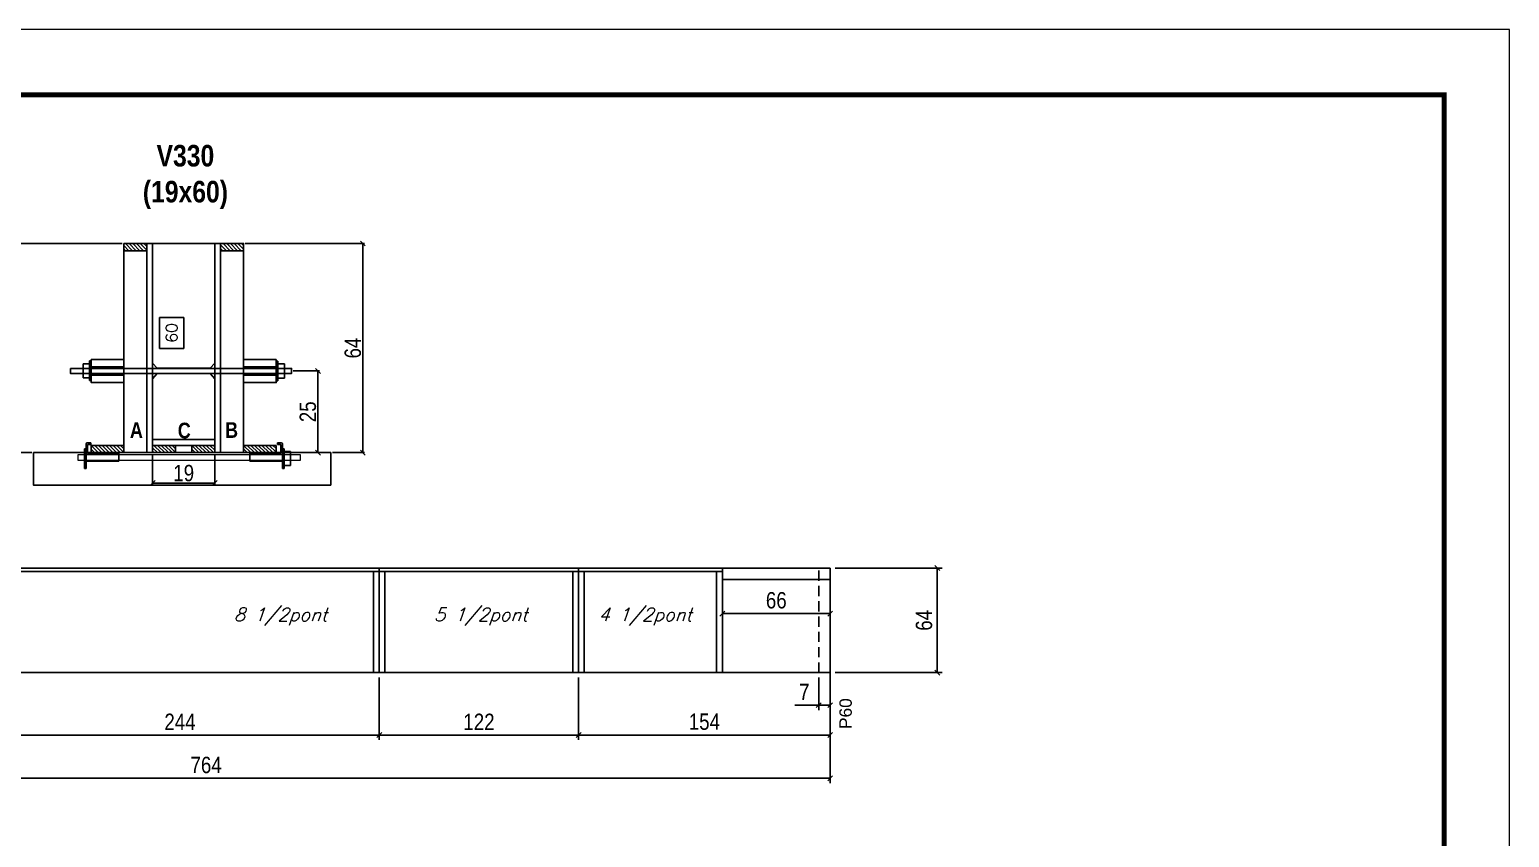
# Model space of a CAD drawing. Extents: x -3394 to 16474, y -5031 to 14397.
# Drawn here: x 4851 to 5757, y 2416 to 2911 of the extents above; entities that cross this region are included whole.
import ezdxf

# ---------------------------------------------------------------- set-up
doc = ezdxf.new("R2010")
doc.units = 0
doc.linetypes.add('DASHED', pattern=[0.75, 0.5, -0.25])
doc.linetypes.add('HIDDEN', pattern=[0.375, 0.25, -0.125])
doc.layers.get('0').update_dxf_attribs({"linetype": 'CONTINUOUS'})
doc.layers.get('Defpoints').update_dxf_attribs({"linetype": 'CONTINUOUS'})
for name, color, linetype in [('1HACHURA MADEIRAS', 1, 'CONTINUOUS'), ('barrote', 251, 'CONTINUOUS'), ('COTA', 241, 'CONTINUOUS'), ('Cota Seção (2x)', 4, 'CONTINUOUS'), ('detalhes', 4, 'CONTINUOUS'), ('NOMENCLATURA', 7, 'CONTINUOUS'), ('Painéis', 200, 'CONTINUOUS'), ('presilha', 1, 'CONTINUOUS'), ('SARR_2.2x10', 60, 'CONTINUOUS'), ('SARR_2.2x7', 40, 'CONTINUOUS'), ('SARR_3.5x7', 81, 'CONTINUOUS'), ('texto', 7, 'CONTINUOUS'), ('Tubo de PVC', 51, 'CONTINUOUS')]:
    doc.layers.add(name, color=color, linetype=linetype)
for name, color, linetype, lineweight in [('CONCRETO', 251, 'CONTINUOUS', 25), ('Folhas', 255, 'CONTINUOUS', 9), ('SARRAFO DE PRESSAO', 251, 'DASHED', 9), ('SCO-___-LAJ', 2, 'CONTINUOUS', 0)]:
    doc.layers.add(name, color=color, linetype=linetype, lineweight=lineweight)
doc.styles.add('ARIAL', font='arial.ttf')
doc.styles.add('COTA TECNICA', font='techl___.ttf', dxfattribs={"height": 10})
doc.styles.add('COTA TECNICA 2X', font='techl___.ttf', dxfattribs={"height": 10})
doc.styles.add('ROMANS', font='romans.shx')
doc.styles.add('TECNICA', font='techb___.ttf', dxfattribs={"height": 10})
doc.dimstyles.new('Cota Seção interna', dxfattribs={"dimtxt": 7, "dimasz": 6, "dimexe": 0.18, "dimexo": 2, "dimgap": -4, "dimtad": 3, "dimdec": 1, "dimlfac": 0.5, "dimzin": 12, "dimdsep": 46, "dimtxsty": 'ROMANS', "dimblk": 'ARCHTICK', "dimcen": 0.09, "dimse1": 1, "dimse2": 1, "dimsd1": 1, "dimsd2": 1, "dimclrd": 180, "dimclre": 5, "dimclrt": 1, "dimadec": 0, "dimazin": 3, "dimtfac": 1, "dimtdec": 1, "dimtofl": 0, "dimtmove": 0, "dimatfit": 3, "dimldrblk": 'ARCHTICK', "dimfxl": 1, "dimtolj": 1, "dimtzin": 0, "dimarcsym": 0})
doc.dimstyles.new('PAINEL', dxfattribs={"dimtxt": 10, "dimasz": 3, "dimexe": 3, "dimexo": 3, "dimgap": 3, "dimtad": 1, "dimdec": 1, "dimzin": 12, "dimdsep": 46, "dimtxsty": 'COTA TECNICA', "dimblk1": 'OBLIQUE', "dimblk2": 'OBLIQUE', "dimsah": 1, "dimcen": 0.9, "dimclrd": 4, "dimclre": 4, "dimclrt": 240, "dimadec": 1, "dimazin": 3, "dimtfac": 1, "dimtdec": 1, "dimtmove": 0, "dimatfit": 3, "dimfxl": 1, "dimtolj": 1, "dimtzin": 12, "dimarcsym": 0})
doc.dimstyles.new('SECAO', dxfattribs={"dimscale": 0.333333, "dimtxt": 5, "dimasz": 9, "dimexe": 3, "dimexo": 3, "dimgap": 3, "dimtad": 1, "dimdec": 1, "dimlfac": 0.5, "dimzin": 12, "dimdsep": 46, "dimtxsty": 'COTA TECNICA 2X', "dimblk1": 'OBLIQUE', "dimblk2": 'OBLIQUE', "dimsah": 1, "dimcen": 0.9, "dimclrd": 4, "dimclre": 4, "dimclrt": 240, "dimadec": 1, "dimazin": 3, "dimtfac": 1, "dimtdec": 1, "dimtmove": 0, "dimatfit": 3, "dimfxl": 1, "dimtolj": 1, "dimtzin": 12, "dimarcsym": 0})

# ---------------------------------------------------------------- blocks, each defined once
blk = doc.blocks.new('9999999999')
at = {"layer": 'Folhas'}
blk.add_lwpolyline([(98138.98, 34190.21), (99623.98, 34190.21), (99623.98, 35240.21), (98138.98, 35240.21)], close=True, dxfattribs=at)
at = {"layer": 'Folhas', "color": 30, "const_width": 3}
blk.add_lwpolyline([(98213.98, 34230.21), (99583.98, 34230.21), (99583.98, 35200.21), (98213.98, 35200.21)], close=True, dxfattribs=at)
blk = doc.blocks.new('_Oblique')
at = {"color": 0, "linetype": 'ByBlock', "lineweight": -2}
blk.add_line((-0.5, -0.5), (0.5, 0.5), dxfattribs=at)
blk = doc.blocks.new('*D1322')
at = {"layer": 'COTA', "color": 4, "lineweight": -2, "transparency": 16777216}
for p, q in [((4926.76, 2650.87), (4926.76, 2632.2)), ((4964.76, 2650.87), (4964.76, 2632.2)), ((4926.76, 2633.2), (4964.76, 2633.2))]:
    blk.add_line(p, q, dxfattribs=at)
at = {"layer": 'Defpoints', "color": 0, "transparency": 16777216}
for p in [(4926.76, 2651.87), (4964.76, 2651.87), (4964.76, 2633.2)]:
    blk.add_point(p, dxfattribs=at)
at = {"layer": 'COTA', "color": 4, "lineweight": -2, "transparency": 16777216, "xscale": 3, "yscale": 3, "zscale": 3, "rotation": 180}
blk.add_blockref('_Oblique', (4926.76, 2633.2), dxfattribs=at)
at = {"layer": 'COTA', "color": 4, "lineweight": -2, "transparency": 16777216, "xscale": 3, "yscale": 3, "zscale": 3}
blk.add_blockref('_Oblique', (4964.76, 2633.2), dxfattribs=at)
at = {"layer": 'COTA', "color": 240, "transparency": 16777216, "insert": (4945.76, 2639.29), "char_height": 10, "attachment_point": 5, "style": 'COTA TECNICA 2X'}
blk.add_mtext('\\A1;19', dxfattribs=at)
blk = doc.blocks.new('PRESILHA METÁLICA 1')
at = {"layer": 'presilha'}
for p, q in [((6, 15.5), (7.5, 15.5)), ((6, -2.5), (6, 15.5)), ((7.5, 10.6), (7.5, 19.9)), ((7.5, 15.5), (7.5, -2.5)), ((12, 21), (8.6, 21)), ((9, 11.6), (9, 18.9)), ((12, 19.5), (9.6, 19.5)), ((12, 21), (12, 19.5)), ((0, 13), (6, 13)), ((0, 13), (0, 0)), ((6, 0), (0, 0)), ((6, 13), (6, 0)), ((37.5, 4.1), (7.5, 4.1)), ((37.5, 11), (9.6, 11)), ((37.5, 11), (37.5, 4.1)), ((7.5, -2.5), (6, -2.5))]:
    blk.add_line(p, q, dxfattribs=at)
for centre, radius, start, end in [((8.6, 19.9), 1.14, 90, 180), ((9.6, 18.9), 0.57, 90, 180), ((9.6, 11.6), 0.57, 180, 270)]:
    blk.add_arc(centre, radius, start, end, dxfattribs=at)
blk = doc.blocks.new('PRESILHA METÁLICA 2')
at = {"layer": 'presilha'}
for p, q in [((-5.2, 23.5), (-5.2, 22)), ((-5.2, 23.5), (-1.9, 23.5)), ((-5.2, 22), (-2.8, 22)), ((-2.2, 14.1), (-2.2, 21.4)), ((0.8, 18), (-0.8, 18)), ((-0.8, 18), (-0.8, 0)), ((-0.8, 14.6), (-0.8, 22.4)), ((0.8, 0), (0.8, 18)), ((-30.8, 13.5), (-30.8, 6.6)), ((-30.8, 13.5), (-2.8, 13.5)), ((-30.8, 6.6), (-0.8, 6.6)), ((-0.8, 0), (0.8, 0))]:
    blk.add_line(p, q, dxfattribs=at)
for centre, radius, start, end in [((-2.8, 21.4), 0.57, 0, 90), ((-2.8, 14.1), 0.57, 270, 0), ((-1.9, 22.4), 1.14, 0, 90)]:
    blk.add_arc(centre, radius, start, end, dxfattribs=at)
blk = doc.blocks.new('*D1323')
at = {"layer": 'COTA', "color": 4, "lineweight": -2, "transparency": 16777216}
for p, q in [((4983.36, 2779.87), (5056.41, 2779.87)), ((5055.41, 2779.87), (5055.41, 2651.87)), ((5036.81, 2651.87), (5056.41, 2651.87))]:
    blk.add_line(p, q, dxfattribs=at)
at = {"layer": 'Defpoints', "color": 0, "transparency": 16777216}
for p in [(4982.36, 2779.87), (5035.81, 2651.87), (5055.41, 2651.87)]:
    blk.add_point(p, dxfattribs=at)
at = {"layer": 'COTA', "color": 4, "lineweight": -2, "transparency": 16777216, "xscale": 3, "yscale": 3, "zscale": 3}
for p, rotation in [((5055.41, 2779.87), 90), ((5055.41, 2651.87), 270)]:
    blk.add_blockref('_Oblique', p, dxfattribs=dict(at, rotation=rotation))
at = {"layer": 'COTA', "color": 240, "transparency": 16777216, "insert": (5049.31, 2715.87), "char_height": 10, "attachment_point": 5, "rotation": 90, "style": 'COTA TECNICA 2X'}
blk.add_mtext('\\A1;64', dxfattribs=at)
blk = doc.blocks.new('*D1324')
at = {"layer": 'Cota Seção (2x)', "color": 180, "lineweight": -2, "transparency": 16777216}
for p, q in [((4945.9, 2734.64), (4930.9, 2734.64)), ((4930.9, 2734.64), (4930.9, 2715.64)), ((4945.9, 2715.64), (4945.9, 2734.64)), ((4930.9, 2715.64), (4945.9, 2715.64))]:
    blk.add_line(p, q, dxfattribs=at)
at = {"layer": 'Defpoints', "color": 0, "transparency": 16777216}
for p in [(4926.76, 2779.87), (4949.9, 2779.87), (4934.17, 2659.87)]:
    blk.add_point(p, dxfattribs=at)
at = {"layer": 'Cota Seção (2x)', "color": 1, "transparency": 16777216, "insert": (4938.4, 2725.14), "char_height": 7, "attachment_point": 5, "rotation": 90, "style": 'ROMANS'}
blk.add_mtext('\\A1;60', dxfattribs=at)
blk = doc.blocks.new('_ArchTick')
at = {"color": 0, "linetype": 'ByBlock', "const_width": 0.15}
blk.add_lwpolyline([(-0.5, -0.5), (0.5, 0.5)], dxfattribs=at)
blk = doc.blocks.new('*D1325')
at = {"layer": 'COTA', "color": 4, "lineweight": -2, "transparency": 16777216}
for p, q in [((4908.16, 2779.87), (4832.69, 2779.87)), ((4833.69, 2651.87), (4833.69, 2779.87)), ((4852.89, 2651.87), (4832.69, 2651.87))]:
    blk.add_line(p, q, dxfattribs=at)
at = {"layer": 'Defpoints', "color": 0, "transparency": 16777216}
for p in [(4833.69, 2779.87), (4909.16, 2779.87), (4853.89, 2651.87)]:
    blk.add_point(p, dxfattribs=at)
at = {"layer": 'COTA', "color": 4, "lineweight": -2, "transparency": 16777216, "xscale": 3, "yscale": 3, "zscale": 3}
for p, rotation in [((4833.69, 2779.87), 90), ((4833.69, 2651.87), 270)]:
    blk.add_blockref('_Oblique', p, dxfattribs=dict(at, rotation=rotation))
at = {"layer": 'COTA', "color": 240, "transparency": 16777216, "insert": (4827.58, 2715.87), "char_height": 10, "attachment_point": 5, "rotation": 90, "style": 'COTA TECNICA 2X'}
blk.add_mtext('\\A1;64', dxfattribs=at)
blk = doc.blocks.new('*D1326')
at = {"layer": 'COTA', "color": 4, "lineweight": -2, "transparency": 16777216}
for p, q in [((5012.84, 2701.87), (5028.89, 2701.87)), ((5027.89, 2651.87), (5027.89, 2701.87)), ((5003.36, 2651.87), (5028.89, 2651.87))]:
    blk.add_line(p, q, dxfattribs=at)
at = {"layer": 'Defpoints', "color": 0, "transparency": 16777216}
for p in [(5011.84, 2701.87), (5027.89, 2701.87), (5002.36, 2651.87)]:
    blk.add_point(p, dxfattribs=at)
at = {"layer": 'COTA', "color": 4, "lineweight": -2, "transparency": 16777216, "xscale": 3, "yscale": 3, "zscale": 3}
for p, rotation in [((5027.89, 2701.87), 90), ((5027.89, 2651.87), 270)]:
    blk.add_blockref('_Oblique', p, dxfattribs=dict(at, rotation=rotation))
at = {"layer": 'COTA', "color": 240, "transparency": 16777216, "insert": (5021.78, 2676.87), "char_height": 10, "attachment_point": 5, "rotation": 90, "style": 'COTA TECNICA 2X'}
blk.add_mtext('\\A1;25', dxfattribs=at)
blk = doc.blocks.new('*D1327')
at = {"layer": 'COTA', "color": 4, "linetype": 'ByBlock', "lineweight": -2, "transparency": 16777216}
for p, q in [((5344.47, 2581.2), (5410.03, 2581.2)), ((5407.03, 2517.2), (5407.03, 2581.2)), ((5344.47, 2517.2), (5410.03, 2517.2))]:
    blk.add_line(p, q, dxfattribs=at)
at = {"layer": 'Defpoints', "color": 0, "linetype": 'ByBlock', "transparency": 16777216}
for p in [(5341.47, 2581.2), (5407.03, 2581.2), (5341.47, 2517.2)]:
    blk.add_point(p, dxfattribs=at)
at = {"layer": 'COTA', "color": 4, "linetype": 'ByBlock', "lineweight": -2, "transparency": 16777216, "xscale": 3, "yscale": 3, "zscale": 3}
for p, rotation in [((5407.03, 2581.2), 90), ((5407.03, 2517.2), 270)]:
    blk.add_blockref('_Oblique', p, dxfattribs=dict(at, rotation=rotation))
at = {"layer": 'COTA', "color": 240, "linetype": 'ByBlock', "transparency": 16777216, "insert": (5398.93, 2549.2), "char_height": 10, "attachment_point": 5, "rotation": 90, "style": 'COTA TECNICA'}
blk.add_mtext('\\A1;64', dxfattribs=at)
blk = doc.blocks.new('*D1329')
at = {"layer": 'COTA', "color": 4, "linetype": 'ByBlock', "lineweight": -2, "transparency": 16777216}
for p, q in [((4821.47, 2514.2), (4821.47, 2476.01)), ((5065.47, 2514.2), (5065.47, 2476.01)), ((4821.47, 2479.01), (5065.47, 2479.01))]:
    blk.add_line(p, q, dxfattribs=at)
at = {"layer": 'Defpoints', "color": 0, "linetype": 'ByBlock', "transparency": 16777216}
for p in [(4821.47, 2517.2), (5065.47, 2517.2), (5065.47, 2479.01)]:
    blk.add_point(p, dxfattribs=at)
at = {"layer": 'COTA', "color": 4, "linetype": 'ByBlock', "lineweight": -2, "transparency": 16777216, "xscale": 3, "yscale": 3, "zscale": 3, "rotation": 180}
blk.add_blockref('_Oblique', (4821.47, 2479.01), dxfattribs=at)
at = {"layer": 'COTA', "color": 4, "linetype": 'ByBlock', "lineweight": -2, "transparency": 16777216, "xscale": 3, "yscale": 3, "zscale": 3}
blk.add_blockref('_Oblique', (5065.47, 2479.01), dxfattribs=at)
at = {"layer": 'COTA', "color": 240, "linetype": 'ByBlock', "transparency": 16777216, "insert": (4943.47, 2487.08), "char_height": 10, "attachment_point": 5, "style": 'COTA TECNICA'}
blk.add_mtext('\\A1;244', dxfattribs=at)
blk = doc.blocks.new('*D1330')
at = {"layer": 'COTA', "color": 4, "linetype": 'ByBlock', "lineweight": -2, "transparency": 16777216}
for p, q in [((4577.47, 2514.2), (4577.47, 2449.51)), ((5341.47, 2514.2), (5341.47, 2449.51)), ((4577.47, 2452.51), (5341.47, 2452.51))]:
    blk.add_line(p, q, dxfattribs=at)
at = {"layer": 'Defpoints', "color": 0, "linetype": 'ByBlock', "transparency": 16777216}
for p in [(4577.47, 2517.2), (5341.47, 2517.2), (5341.47, 2452.51)]:
    blk.add_point(p, dxfattribs=at)
at = {"layer": 'COTA', "color": 4, "linetype": 'ByBlock', "lineweight": -2, "transparency": 16777216, "xscale": 3, "yscale": 3, "zscale": 3, "rotation": 180}
blk.add_blockref('_Oblique', (4577.47, 2452.51), dxfattribs=at)
at = {"layer": 'COTA', "color": 4, "linetype": 'ByBlock', "lineweight": -2, "transparency": 16777216, "xscale": 3, "yscale": 3, "zscale": 3}
blk.add_blockref('_Oblique', (5341.47, 2452.51), dxfattribs=at)
at = {"layer": 'COTA', "color": 240, "linetype": 'ByBlock', "transparency": 16777216, "insert": (4959.47, 2460.61), "char_height": 10, "attachment_point": 5, "style": 'COTA TECNICA'}
blk.add_mtext('\\A1;764', dxfattribs=at)
blk = doc.blocks.new('*D1342')
at = {"layer": 'COTA', "color": 4, "linetype": 'ByBlock', "lineweight": -2, "transparency": 16777216}
for p, q in [((5065.47, 2514.2), (5065.47, 2476.01)), ((5187.47, 2514.2), (5187.47, 2476.01)), ((5065.47, 2479.01), (5187.47, 2479.01))]:
    blk.add_line(p, q, dxfattribs=at)
at = {"layer": 'Defpoints', "color": 0, "linetype": 'ByBlock', "transparency": 16777216}
for p in [(5065.47, 2517.2), (5187.47, 2517.2), (5187.47, 2479.01)]:
    blk.add_point(p, dxfattribs=at)
at = {"layer": 'COTA', "color": 4, "linetype": 'ByBlock', "lineweight": -2, "transparency": 16777216, "xscale": 3, "yscale": 3, "zscale": 3, "rotation": 180}
blk.add_blockref('_Oblique', (5065.47, 2479.01), dxfattribs=at)
at = {"layer": 'COTA', "color": 4, "linetype": 'ByBlock', "lineweight": -2, "transparency": 16777216, "xscale": 3, "yscale": 3, "zscale": 3}
blk.add_blockref('_Oblique', (5187.47, 2479.01), dxfattribs=at)
at = {"layer": 'COTA', "color": 240, "linetype": 'ByBlock', "transparency": 16777216, "insert": (5126.47, 2487.07), "char_height": 10, "attachment_point": 5, "style": 'COTA TECNICA'}
blk.add_mtext('\\A1;122', dxfattribs=at)
blk = doc.blocks.new('*D1343')
at = {"layer": 'COTA', "color": 4, "lineweight": -2, "transparency": 16777216}
for p, q in [((5341.47, 2546.2), (5341.47, 2476.01)), ((5187.47, 2514.2), (5187.47, 2476.01)), ((5187.47, 2479.01), (5341.47, 2479.01))]:
    blk.add_line(p, q, dxfattribs=at)
at = {"layer": 'Defpoints', "color": 0, "transparency": 16777216}
for p in [(5341.47, 2549.2), (5187.47, 2517.2), (5341.47, 2479.01)]:
    blk.add_point(p, dxfattribs=at)
at = {"layer": 'COTA', "color": 4, "lineweight": -2, "transparency": 16777216, "xscale": 3, "yscale": 3, "zscale": 3, "rotation": 180}
blk.add_blockref('_Oblique', (5187.47, 2479.01), dxfattribs=at)
at = {"layer": 'COTA', "color": 4, "lineweight": -2, "transparency": 16777216, "xscale": 3, "yscale": 3, "zscale": 3}
blk.add_blockref('_Oblique', (5341.47, 2479.01), dxfattribs=at)
at = {"layer": 'COTA', "color": 240, "transparency": 16777216, "insert": (5264.47, 2487.12), "char_height": 10, "attachment_point": 5, "style": 'COTA TECNICA'}
blk.add_mtext('\\A1;154', dxfattribs=at)
blk = doc.blocks.new('*D1344')
at = {"layer": 'COTA', "color": 4, "lineweight": -2, "transparency": 16777216}
for p, q in [((5334.47, 2514.2), (5334.47, 2494.28)), ((5341.47, 2514.2), (5341.47, 2494.28)), ((5334.47, 2497.28), (5319.74, 2497.28)), ((5341.47, 2497.28), (5334.47, 2497.28))]:
    blk.add_line(p, q, dxfattribs=at)
at = {"layer": 'Defpoints', "color": 0, "transparency": 16777216}
for p in [(5334.47, 2517.2), (5341.47, 2517.2), (5334.47, 2497.28)]:
    blk.add_point(p, dxfattribs=at)
at = {"layer": 'COTA', "color": 4, "lineweight": -2, "transparency": 16777216, "xscale": 3, "yscale": 3, "zscale": 3, "rotation": 180}
blk.add_blockref('_Oblique', (5334.47, 2497.28), dxfattribs=at)
at = {"layer": 'COTA', "color": 4, "lineweight": -2, "transparency": 16777216, "xscale": 3, "yscale": 3, "zscale": 3}
blk.add_blockref('_Oblique', (5341.47, 2497.28), dxfattribs=at)
at = {"layer": 'COTA', "color": 240, "transparency": 16777216, "insert": (5325.6, 2505.36), "char_height": 10, "attachment_point": 5, "style": 'COTA TECNICA'}
blk.add_mtext('\\A1;7', dxfattribs=at)
blk = doc.blocks.new('*D1345')
at = {"layer": 'COTA', "color": 4, "lineweight": -2, "transparency": 16777216}
for p, q in [((5275.47, 2571.2), (5275.47, 2550.32)), ((5341.47, 2571.2), (5341.47, 2550.32)), ((5275.47, 2553.32), (5341.47, 2553.32))]:
    blk.add_line(p, q, dxfattribs=at)
at = {"layer": 'Defpoints', "color": 0, "transparency": 16777216}
for p in [(5275.47, 2574.2), (5341.47, 2574.2), (5341.47, 2553.32)]:
    blk.add_point(p, dxfattribs=at)
at = {"layer": 'COTA', "color": 4, "lineweight": -2, "transparency": 16777216, "xscale": 3, "yscale": 3, "zscale": 3, "rotation": 180}
blk.add_blockref('_Oblique', (5275.47, 2553.32), dxfattribs=at)
at = {"layer": 'COTA', "color": 4, "lineweight": -2, "transparency": 16777216, "xscale": 3, "yscale": 3, "zscale": 3}
blk.add_blockref('_Oblique', (5341.47, 2553.32), dxfattribs=at)
at = {"layer": 'COTA', "color": 240, "transparency": 16777216, "insert": (5308.47, 2561.42), "char_height": 10, "attachment_point": 5, "style": 'COTA TECNICA'}
blk.add_mtext('\\A1;66', dxfattribs=at)

msp = doc.modelspace()

# ---------------------------------------------------------------- hatches: boundary and pattern name
at = {"layer": 'SARR_2.2x10'}
h = msp.add_hatch(dxfattribs=at)
h.set_pattern_fill('ANSI31', color=256, scale=0.5, angle=90)
h.set_pattern_definition([(135, (38100.1784, -120860.2956), (-1.122532015, -1.122532015), [])])
h.paths.add_polyline_path([(4909.16, 2656.27), (4909.16, 2651.87), (4889.16, 2651.87), (4889.16, 2656.27)])
h = msp.add_hatch(dxfattribs=at)
h.set_pattern_fill('ANSI31', color=256, scale=0.5, angle=90)
h.set_pattern_definition([(135, (37986.9784, -120860.2956), (-1.122532015, -1.122532015), [])])
h.paths.add_polyline_path([(5002.36, 2656.27), (5002.36, 2651.87), (4982.36, 2651.87), (4982.36, 2656.27)])
at = {"layer": 'SARR_2.2x7'}
h = msp.add_hatch(dxfattribs=at)
h.set_pattern_fill('ANSI31', color=256, scale=0.5, angle=90)
h.set_pattern_definition([(135, (37990.9784, -120736.6956), (-1.122532015, -1.122532015), [])])
h.paths.add_polyline_path([(4923.16, 2779.87), (4923.16, 2775.47), (4909.16, 2775.47), (4909.16, 2779.87)])
h = msp.add_hatch(dxfattribs=at)
h.set_pattern_fill('ANSI31', color=256, scale=0.5, angle=90)
h.set_pattern_definition([(135, (37931.7784, -120736.6956), (-1.122532015, -1.122532015), [])])
h.paths.add_polyline_path([(4982.36, 2779.87), (4982.36, 2775.47), (4968.36, 2775.47), (4968.36, 2779.87)])
h = msp.add_hatch(dxfattribs=at)
h.set_pattern_fill('ANSI31', color=256, scale=0.5, angle=90)
h.set_pattern_definition([(135, (38138.5784, -120860.2956), (-1.122532015, -1.122532015), [])])
h.paths.add_polyline_path([(4940.76, 2656.27), (4940.76, 2651.87), (4926.76, 2651.87), (4926.76, 2656.27)])
h = msp.add_hatch(dxfattribs=at)
h.set_pattern_fill('ANSI31', color=256, scale=0.5, angle=90)
h.set_pattern_definition([(135, (38114.5784, -120860.2956), (-1.122532015, -1.122532015), [])])
h.paths.add_polyline_path([(4964.76, 2656.27), (4964.76, 2651.87), (4950.76, 2651.87), (4950.76, 2656.27)])

# ---------------------------------------------------------------- linework, layer by layer
at = {"layer": '1HACHURA MADEIRAS', "elevation": 0}
for points in [[(4909.16, 2708.78), (4889.16, 2708.78), (4889.16, 2704.38), (4909.16, 2704.38)], [(4909.16, 2699.18), (4889.16, 2699.18), (4889.16, 2694.78), (4909.16, 2694.78)]]:
    msp.add_lwpolyline(points, close=True, dxfattribs=at)
at = {"layer": '1HACHURA MADEIRAS'}
for points in [[(5002.36, 2708.78), (4982.36, 2708.78), (4982.36, 2704.38), (5002.36, 2704.38)], [(5002.36, 2699.18), (4982.36, 2699.18), (4982.36, 2694.78), (5002.36, 2694.78)]]:
    msp.add_lwpolyline(points, close=True, dxfattribs=at)
at = {"layer": 'barrote', "elevation": 0}
msp.add_lwpolyline([(5035.81, 2631.87), (4853.89, 2631.87), (4853.89, 2651.87), (5035.81, 2651.87)], close=True, dxfattribs=at)
at = {"layer": 'CONCRETO', "linetype": 'Continuous'}
msp.add_line((4926.76, 2779.87), (4964.76, 2779.87), dxfattribs=at)
at = {"layer": 'detalhes', "color": 250}
msp.add_line((5035.81, 2631.87), (5035.81, 2651.87), dxfattribs=at)
at = {"layer": 'Painéis', "linetype": 'ByBlock'}
for p, q in [((4577.47, 2581.2), (5341.47, 2581.2)), ((5065.47, 2517.2), (5065.47, 2581.2)), ((5187.47, 2517.2), (5187.47, 2581.2)), ((5341.47, 2517.2), (5341.47, 2581.2)), ((4577.47, 2517.2), (5341.47, 2517.2))]:
    msp.add_line(p, q, dxfattribs=at)
at = {"layer": 'Painéis', "linetype": 'Continuous', "elevation": 0}
for points in [[(4923.16, 2651.87), (4923.16, 2779.87), (4926.76, 2779.87), (4926.76, 2651.87)], [(4968.36, 2651.87), (4968.36, 2779.87), (4964.76, 2779.87), (4964.76, 2651.87)], [(4926.76, 2659.87), (4964.76, 2659.87), (4964.76, 2656.27), (4926.76, 2656.27)]]:
    msp.add_lwpolyline(points, close=True, dxfattribs=at)
at = {"layer": 'presilha'}
for p, q in [((4884.16, 2706.31), (4888.16, 2706.31)), ((4884.16, 2706.31), (4884.16, 2697.64)), ((4888.16, 2707.97), (4889.16, 2707.97)), ((4888.16, 2695.97), (4888.16, 2707.97)), ((4888.16, 2706.31), (4888.16, 2697.64)), ((4889.16, 2707.97), (4889.16, 2695.97)), ((5003.36, 2707.78, 0), (5002.36, 2707.78, 0)), ((5002.36, 2707.78, 0), (5002.36, 2695.78, 0)), ((5003.36, 2695.78, 0), (5003.36, 2707.78, 0)), ((5007.36, 2706.12, 0), (5003.36, 2706.12, 0)), ((5003.36, 2706.12, 0), (5003.36, 2697.45, 0)), ((5007.36, 2706.12, 0), (5007.36, 2697.45, 0)), ((4888.16, 2697.64), (4884.16, 2697.64)), ((4889.16, 2695.97), (4888.16, 2695.97)), ((5002.36, 2695.78, 0), (5003.36, 2695.78, 0)), ((5003.36, 2697.45, 0), (5007.36, 2697.45, 0))]:
    msp.add_line(p, q, dxfattribs=at)
at = {"layer": 'presilha', "elevation": 0}
msp.add_lwpolyline([(4876.37, 2703.37), (5011.84, 2703.37), (5011.84, 2700.37), (4876.37, 2700.37)], close=True, dxfattribs=at)
at = {"layer": 'SARR_2.2x10', "elevation": 0}
for points in [[(4909.16, 2656.27), (4889.16, 2656.27), (4889.16, 2651.87), (4909.16, 2651.87)], [(5002.36, 2656.27), (4982.36, 2656.27), (4982.36, 2651.87), (5002.36, 2651.87)]]:
    msp.add_lwpolyline(points, close=True, dxfattribs=at)
at = {"layer": 'SARR_2.2x7', "linetype": 'Continuous'}
for p, q in [((4845.47, 2579), (5065.47, 2579)), ((5065.47, 2579), (5187.47, 2579)), ((5187.47, 2579), (5275.47, 2579)), ((5275.47, 2574.2), (5341.47, 2574.2))]:
    msp.add_line(p, q, dxfattribs=at)
at = {"layer": 'SARR_2.2x7', "linetype": 'HIDDEN', "ltscale": 25}
msp.add_line((5334.47, 2517.2), (5334.47, 2581.2), dxfattribs=at)
at = {"layer": 'SARR_2.2x7', "elevation": 0}
for points in [[(4909.16, 2779.87), (4923.16, 2779.87), (4923.16, 2775.47), (4909.16, 2775.47)], [(4968.36, 2779.87), (4982.36, 2779.87), (4982.36, 2775.47), (4968.36, 2775.47)], [(4940.76, 2656.27), (4926.76, 2656.27), (4926.76, 2651.87), (4940.76, 2651.87)], [(4964.76, 2656.27), (4950.76, 2656.27), (4950.76, 2651.87), (4964.76, 2651.87)]]:
    msp.add_lwpolyline(points, close=True, dxfattribs=at)
at = {"layer": 'SARR_3.5x7'}
for p, q in [((5061.97, 2579), (5061.97, 2517.2)), ((5065.47, 2579), (5065.47, 2517.2)), ((5068.97, 2579), (5068.97, 2517.2)), ((5183.97, 2579), (5183.97, 2517.2)), ((5187.47, 2579), (5187.47, 2517.2)), ((5190.97, 2579), (5190.97, 2517.2)), ((5271.97, 2579), (5271.97, 2517.2)), ((5275.47, 2581.2), (5275.47, 2517.2)), ((5061.97, 2517.2), (5065.47, 2517.2)), ((5065.47, 2517.2), (5068.97, 2517.2)), ((5271.97, 2517.2), (5275.47, 2517.2))]:
    msp.add_line(p, q, dxfattribs=at)
at = {"layer": 'SARR_3.5x7', "elevation": 0}
for points in [[(4923.16, 2775.47), (4909.16, 2775.47), (4909.16, 2651.87), (4923.16, 2651.87)], [(4982.36, 2775.47), (4968.36, 2775.47), (4968.36, 2651.87), (4982.36, 2651.87)]]:
    msp.add_lwpolyline(points, close=True, dxfattribs=at)
at = {"layer": 'SCO-___-LAJ', "color": 1, "elevation": 0}
msp.add_lwpolyline([(5017.21, 2650.54), (4881.04, 2650.54), (4881.04, 2647.34), (5017.21, 2647.34)], close=True, dxfattribs=at)
at = {"layer": 'Tubo de PVC', "elevation": 0}
msp.add_lwpolyline([(4964.76, 2706.62), (4964.76, 2697.13), (4961.96, 2700.28), (4929.56, 2700.28), (4926.76, 2697.13), (4926.76, 2706.62), (4929.56, 2703.47), (4961.96, 2703.47)], close=True, dxfattribs=at)

# ---------------------------------------------------------------- block references
at = {"layer": 'presilha', "xscale": -0.6666666666666666, "yscale": 0.6666666666666666, "zscale": 0.6666666666666666}
for name, p in [('PRESILHA METÁLICA 2', (4885.48, 2642.24)), ('PRESILHA METÁLICA 1', (5011.22, 2643.91))]:
    msp.add_blockref(name, p, dxfattribs=at)
at = {"layer": 'SARRAFO DE PRESSAO', "color": 6, "linetype": 'ByBlock'}
msp.add_blockref('9999999999', (-93866.77, -32329.4), dxfattribs=at)

# ---------------------------------------------------------------- texts
at = {"layer": 'detalhes', "style": 'TECNICA'}
for s, p in [('A', (4912.83, 2660.89)), ('C', (4942.12, 2660.58)), ('B', (4971.09, 2660.89))]:
    msp.add_text(s, height=9.6, dxfattribs=at).set_placement(p)
at = {"layer": 'NOMENCLATURA', "linetype": 'Continuous', "style": 'ARIAL'}
msp.add_text('P60', height=7.567, rotation=90, dxfattribs=at).set_placement((5354.67, 2482.71))
at = {"layer": 'NOMENCLATURA', "insert": (4946.8, 2840.22), "char_height": 13.2, "attachment_point": 2, "style": 'TECNICA'}
msp.add_mtext_dynamic_manual_height_columns('V330\\P(19x60)', width=13.2, gutter_width=1, heights=[0], dxfattribs=at)
at = {"layer": 'texto', "color": 2, "char_height": 8, "attachment_point": 5, "style": 'ROMANS'}
for s, insert in [('{\\Q19;\\C256;8 1/2pont}', (5004.97, 2551.42)), ('{\\Q19;\\C256;5 1/2pont}', (5127.58, 2551.42)), ('{\\Q19;\\C256;4 1/2pont}', (5228.14, 2551.42))]:
    msp.add_mtext(s, dxfattribs=dict(at, insert=insert))

# ---------------------------------------------------------------- dimensions: what is measured, and where the dimension line sits
at = {"layer": 'COTA'}
dim = msp.add_linear_dim(base=(4833.69, 2779.87), p1=(4853.89, 2651.87), p2=(4909.16, 2779.87), angle=90, dimstyle='SECAO', dxfattribs=at)
dim.commit()
dim.dimension.update_dxf_attribs({"geometry": '*D1325', "text_midpoint": (4833.69, 2715.87), "dimtype": 160})
for base, p1, p2, picture, middle in [((5055.41, 2651.87), (4982.36, 2779.87), (5035.81, 2651.87), '*D1323', (5049.31, 2715.87)), ((5027.89, 2701.87), (5002.36, 2651.87), (5011.84, 2701.87), '*D1326', (5021.78, 2676.87))]:
    dim = msp.add_linear_dim(base=base, p1=p1, p2=p2, angle=90, dimstyle='SECAO', dxfattribs=at)
    dim.commit()
    dim.dimension.update_dxf_attribs({"geometry": picture, "text_midpoint": middle})
dim = msp.add_linear_dim(base=(4964.76, 2633.2), p1=(4926.76, 2651.87), p2=(4964.76, 2651.87), dimstyle='SECAO', dxfattribs=at)
dim.commit()
dim.dimension.update_dxf_attribs({"geometry": '*D1322', "text_midpoint": (4945.76, 2633.2), "dimtype": 160})
at = {"layer": 'COTA', "linetype": 'ByBlock'}
dim = msp.add_linear_dim(base=(5407.03, 2581.2), p1=(5341.47, 2517.2), p2=(5341.47, 2581.2), angle=90, dimstyle='PAINEL', dxfattribs=at)
dim.commit()
dim.dimension.update_dxf_attribs({"geometry": '*D1327', "text_midpoint": (5398.93, 2549.2)})
at = {"layer": 'COTA'}
for base, p1, p2, picture, middle in [((5341.47, 2553.32), (5275.47, 2574.2), (5341.47, 2574.2), '*D1345', (5308.47, 2561.42)), ((5341.47, 2479.01), (5187.47, 2517.2), (5341.47, 2549.2), '*D1343', (5264.47, 2487.12)), ((5334.47, 2497.28), (5341.47, 2517.2), (5334.47, 2517.2), '*D1344', (5325.6, 2505.36))]:
    dim = msp.add_linear_dim(base=base, p1=p1, p2=p2, dimstyle='PAINEL', dxfattribs=at)
    dim.commit()
    dim.dimension.update_dxf_attribs({"geometry": picture, "text_midpoint": middle})
at = {"layer": 'COTA', "linetype": 'ByBlock'}
for base, p1, p2, picture, middle in [((5341.47, 2452.51), (4577.47, 2517.2), (5341.47, 2517.2), '*D1330', (4959.47, 2460.61)), ((5187.47, 2479.01), (5065.47, 2517.2), (5187.47, 2517.2), '*D1342', (5126.47, 2487.07))]:
    dim = msp.add_linear_dim(base=base, p1=p1, p2=p2, dimstyle='PAINEL', dxfattribs=at)
    dim.commit()
    dim.dimension.update_dxf_attribs({"geometry": picture, "text_midpoint": middle})
dim = msp.add_linear_dim(base=(5065.47, 2479.01), p1=(4821.47, 2517.2), p2=(5065.47, 2517.2), dimstyle='PAINEL', override={"dimtmove": 1}, dxfattribs=at)
dim.commit()
dim.dimension.update_dxf_attribs({"geometry": '*D1329', "text_midpoint": (4943.47, 2487.08)})
at = {"layer": 'Cota Seção (2x)'}
dim = msp.add_linear_dim(base=(4949.9, 2779.87), p1=(4934.17, 2659.87), p2=(4926.76, 2779.87), angle=90, dimstyle='Cota Seção interna', dxfattribs=at)
dim.commit()
dim.dimension.update_dxf_attribs({"geometry": '*D1324', "text_midpoint": (4949.9, 2725.14), "dimtype": 160})

doc.saveas('drawing.dxf')
